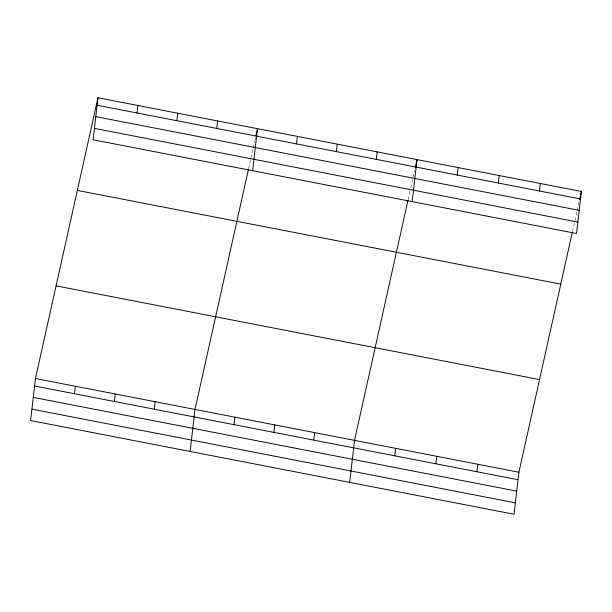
<?xml version="1.0" encoding="UTF-8"?>
<svg xmlns="http://www.w3.org/2000/svg" width="612" height="612" viewBox="0 0 612 612"><rect width="100%" height="100%" fill="white"/><g stroke="black" fill="none" stroke-linecap="round" stroke-linejoin="round"><path stroke-width="0.46" stroke-dasharray="3.06 2.29" d="M248.602 168.644L250.622 159.564M251.027 157.743L253.047 148.662M253.253 147.752L254.668 141.395M254.867 140.485L255.479 137.761M408.135 199.573L409.956 191.395M410.767 187.762L414.607 170.503M572.503 231.428L574.523 222.347M574.928 220.534L576.948 211.446M577.154 210.536L579.174 201.455"/><path stroke-width="0.92" d="M97.966 97.752L93.1 139.773L576.535 233.486L581.4 191.464L97.966 97.752L35.465 378.514L30.6 420.536L514.034 514.248L518.899 472.227L572.304 232.338M74.48 393.738L75.345 386.248M136.981 112.975L137.845 105.486M114.36 401.472L115.232 393.983M176.868 120.709L177.732 113.22M154.247 409.198L155.111 401.709M216.747 128.444L217.612 120.947M190.133 451.457L194.999 409.443L248.395 169.555M252.634 170.702L257.499 128.681L255.877 135.948M234.013 424.667L234.878 417.17M296.514 143.904L297.378 136.407M273.893 432.393L274.765 424.904M336.401 151.631L337.266 144.141M313.78 440.127L314.644 432.63M376.281 159.365L377.145 151.875M349.666 482.386L354.532 440.365L407.929 200.476M412.167 201.623L417.032 159.602L415.211 167.78M394.755 455.825L395.62 448.328M457.256 175.063L458.12 167.566M435.843 463.789L436.716 456.292M498.352 183.026L499.216 175.529M476.939 471.753L477.804 464.263M539.44 190.99L540.304 183.501M579.579 199.642L581.4 191.464M97.094 105.249L580.536 198.954M95.778 116.64L579.212 210.352M94.424 128.382L577.858 222.087M77.341 190.409L560.776 284.113M56.09 285.865L539.524 379.578M35.465 378.514L518.899 472.227M34.593 386.011L518.027 479.716M33.278 397.402L516.712 491.115M31.916 409.145L515.358 502.85"/></g></svg>
